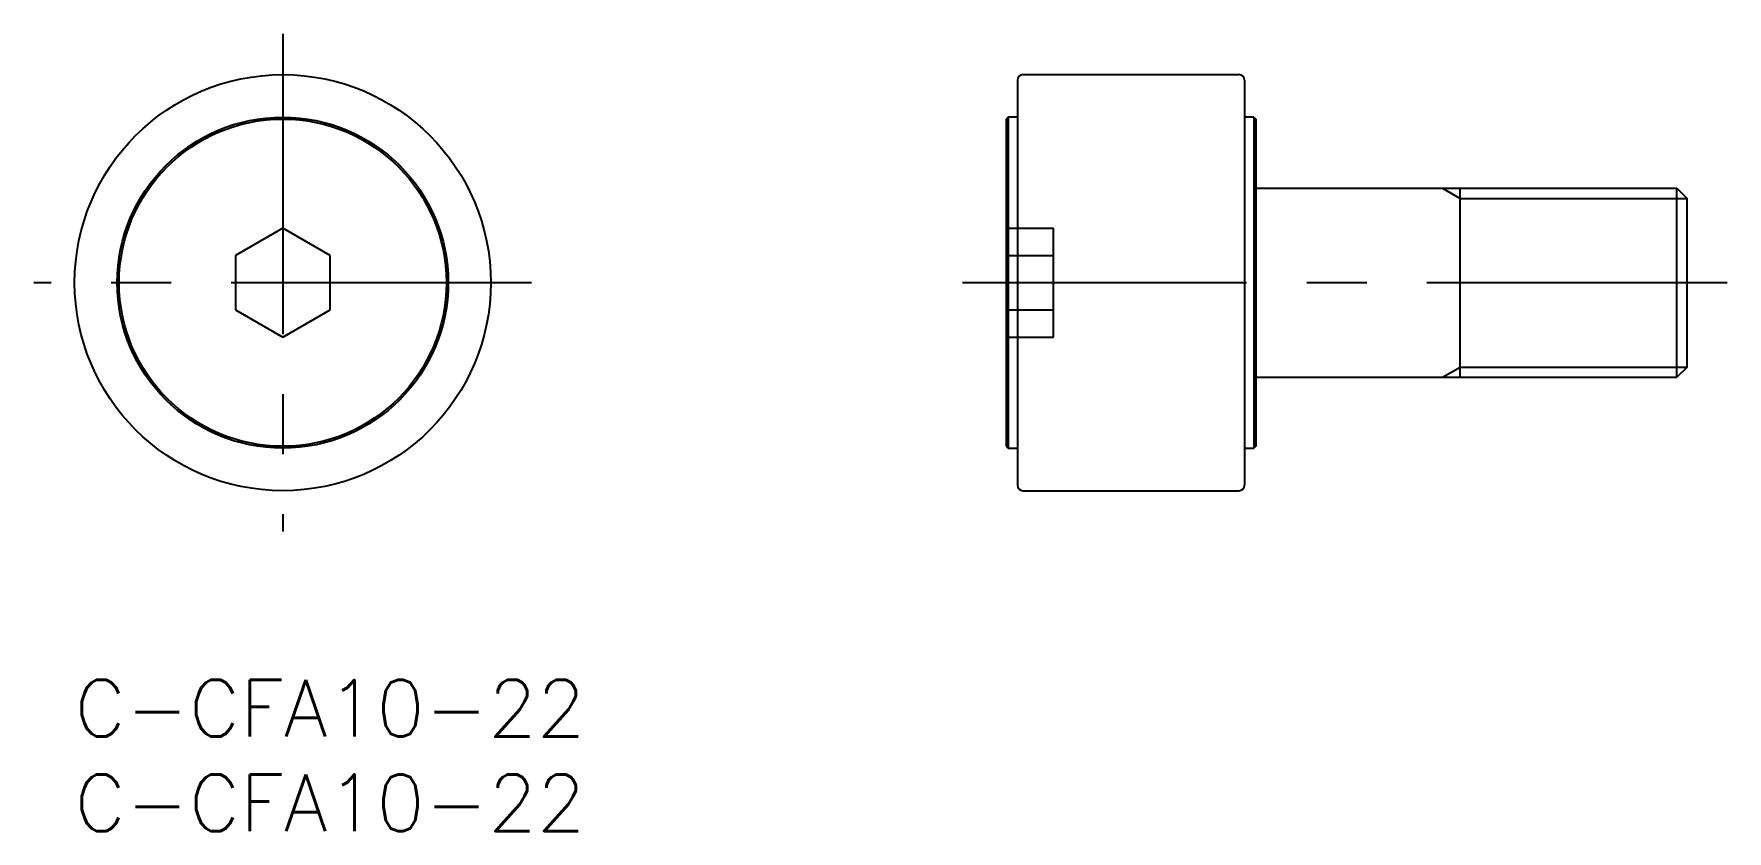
# Model space of a CAD drawing. Extents: x -2.2 to 87.4, y -8 to 34.2.
import ezdxf

# ---------------------------------------------------------------- set-up
doc = ezdxf.new("R2010")
doc.units = 0
doc.header["$LTSCALE"] = 0.5
doc.linetypes.add('CENTER', pattern=[50.8, 31.75, -6.35, 6.35, -6.35])
doc.linetypes.add('DASHED', pattern=[19.05, 12.7, -6.35])
for name, color, linetype in [('MSM_CENTER', 1, 'CENTER'), ('MSM_CONTINUOUS', 7, 'CONTINUOUS'), ('MSM_DASHED', 4, 'DASHED'), ('MSM_NARROW', 5, 'CONTINUOUS'), ('MSM_PART_NUMBER', 7, 'CONTINUOUS')]:
    doc.layers.add(name, color=color, linetype=linetype)
doc.styles.get("Standard").update_dxf_attribs({"font": 'txt.shx', "height": 3, "bigfont": 'bigfont.shx'})

# ---------------------------------------------------------------- blocks, each defined once
blk = doc.blocks.new('*U2')
at = {"layer": 'MSM_PART_NUMBER'}
blk.add_text('C-CFA10-22', height=3, dxfattribs=at).set_placement((0, -3))
blk = doc.blocks.new('*U3')
at = {"layer": 'MSM_PART_NUMBER'}
blk.add_text('C-CFA10-22', height=3, dxfattribs=at).set_placement((0, -8))

msp = doc.modelspace()

# ---------------------------------------------------------------- linework, layer by layer
at = {"layer": 'MSM_CENTER'}
for p, q in [((11, 34.156), (11, 7.844)), ((24.156, 21), (-2.156, 21)), ((87.352, 21), (46.93, 21))]:
    msp.add_line(p, q, dxfattribs=at)
at = {"layer": 'MSM_CONTINUOUS'}
for p, q in [((49.838, 31.7), (49.838, 10.3)), ((50.138, 32), (61.538, 32)), ((61.838, 31.7), (61.838, 10.3)), ((49.338, 29.75), (49.238, 29.65)), ((49.238, 29.65), (49.238, 12.35)), ((49.838, 29.75), (49.338, 29.75)), ((49.338, 29.75), (49.338, 12.25)), ((62.338, 29.75), (61.838, 29.75)), ((62.338, 29.75), (62.438, 29.65)), ((62.338, 29.75), (62.338, 12.25)), ((62.438, 29.65), (62.438, 12.35)), ((62.438, 26), (84.696, 26)), ((73.238, 16), (73.238, 26)), ((84.696, 16), (84.696, 26)), ((84.696, 26), (85.238, 25.458)), ((85.238, 16.541), (85.238, 25.458)), ((11, 23.887), (8.5, 22.443)), ((13.5, 22.443), (11, 23.887)), ((8.5, 22.443), (8.5, 19.557)), ((13.5, 19.557), (13.5, 22.443)), ((8.5, 19.557), (11, 18.113)), ((11, 18.113), (13.5, 19.557)), ((85.238, 16.541), (84.696, 16)), ((62.438, 16), (84.696, 16)), ((49.238, 12.35), (49.338, 12.25)), ((49.338, 12.25), (49.838, 12.25)), ((61.838, 12.25), (62.338, 12.25)), ((62.438, 12.35), (62.338, 12.25)), ((50.138, 10), (61.538, 10))]:
    msp.add_line(p, q, dxfattribs=at)
for radius in [11, 8.75, 8.65]:
    msp.add_circle((11, 21), radius, dxfattribs=at)
for centre, start, end in [((50.138, 31.7), 90, 180), ((61.538, 31.7), 0, 90), ((50.138, 10.3), 180, 270), ((61.538, 10.3), 270, 0)]:
    msp.add_arc(centre, 0.3, start, end, dxfattribs=at)
at = {"layer": 'MSM_DASHED'}
for p, q in [((49.238, 23.887), (51.738, 23.887)), ((51.738, 18.113), (51.738, 23.887)), ((49.238, 22.443), (51.738, 22.443)), ((49.238, 19.557), (51.738, 19.557)), ((49.238, 18.113), (51.738, 18.113))]:
    msp.add_line(p, q, dxfattribs=at)
at = {"layer": 'MSM_NARROW'}
for p, q in [((72.3, 26), (73.238, 25.458)), ((73.238, 25.458), (85.238, 25.458)), ((72.3, 16), (73.238, 16.541)), ((73.238, 16.541), (85.238, 16.541))]:
    msp.add_line(p, q, dxfattribs=at)

# ---------------------------------------------------------------- block references
at = {"layer": 'MSM_CONTINUOUS'}
for name in ['*U2', '*U3']:
    msp.add_blockref(name, (0, 0), dxfattribs=at)

doc.saveas('drawing.dxf')
